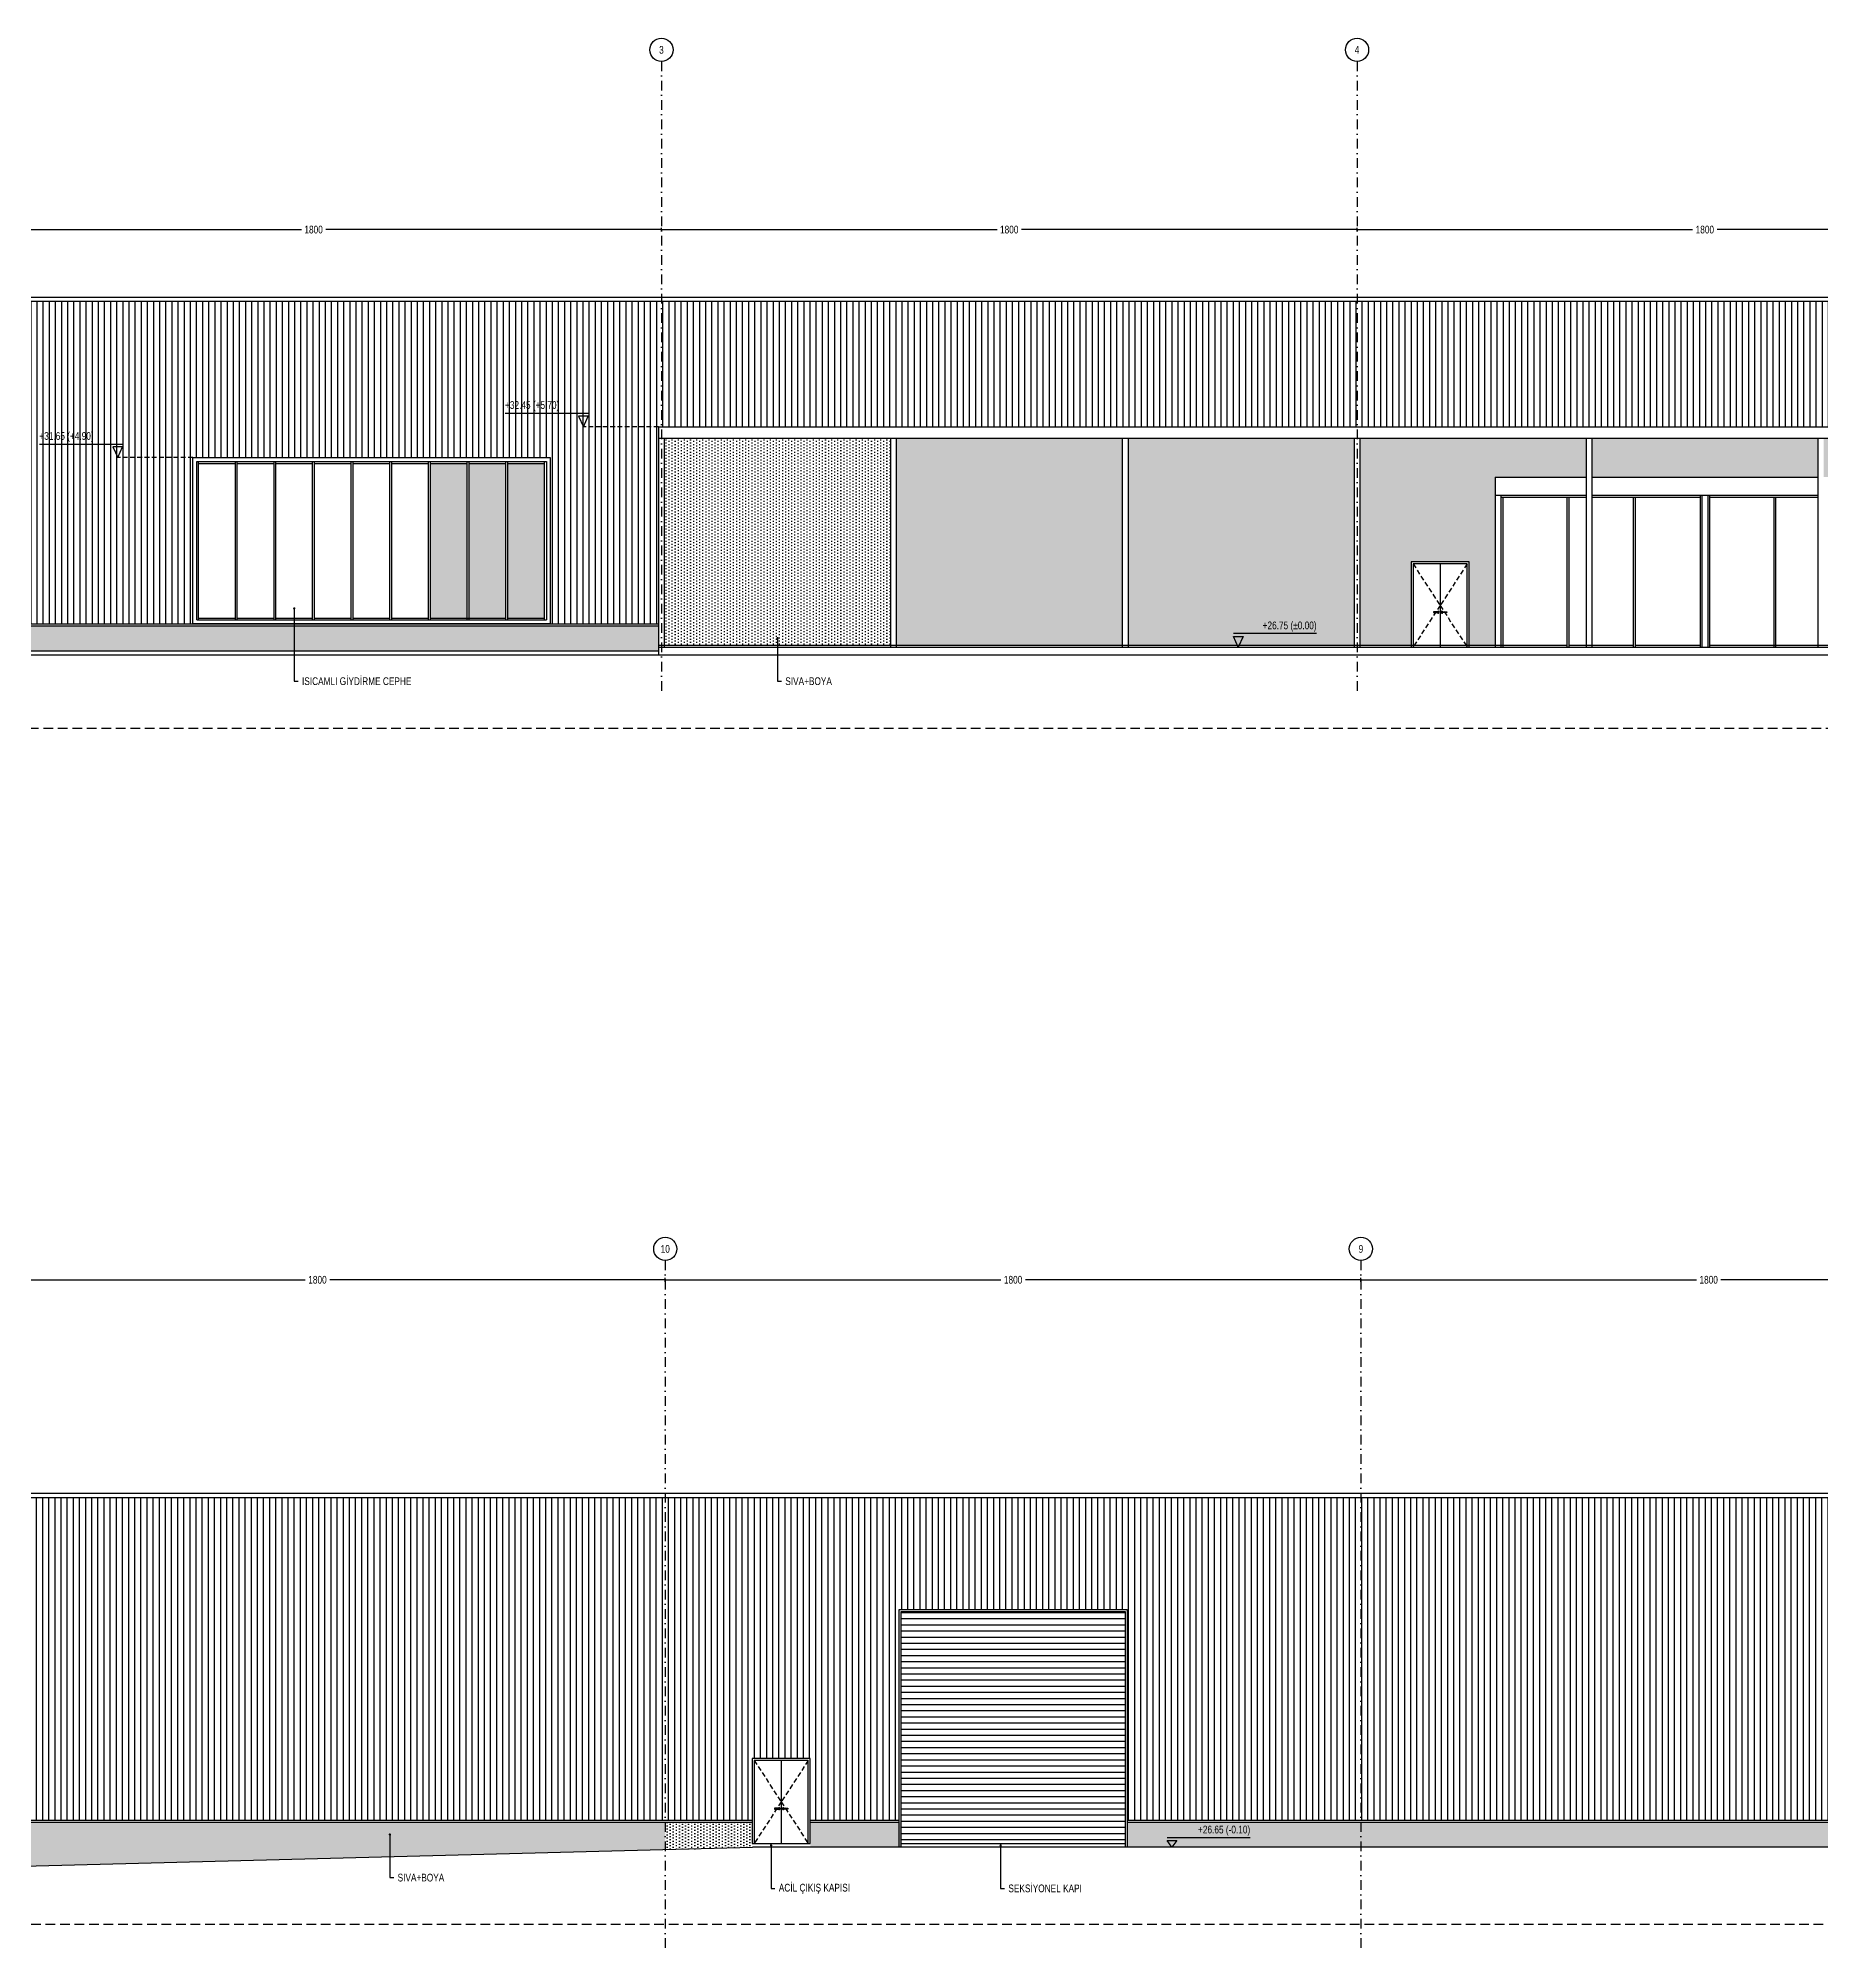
# Model space of a CAD drawing. Header units: centimetres. Extents: x 77182 to 116086, y 20619 to 33555.
# Drawn here: x 90265 to 94877, y 28610 to 33555 of the extents above; entities that cross this region are included whole.
import ezdxf
from ezdxf import colors
from ezdxf.entities.mleader import LeaderData, LeaderLine
from ezdxf.enums import TextEntityAlignment as Align
from ezdxf.math import Vec2, Vec3

# ---------------------------------------------------------------- set-up
doc = ezdxf.new("R2010")
doc.units = ezdxf.units.CM
doc.header["$LTSCALE"] = 100
doc.linetypes.add('DASHDOT2', pattern=[0.5, 0.25, -0.125, 0, -0.125])
doc.linetypes.add('HIDDEN2', pattern=[0.1875, 0.125, -0.0625])
for name, color, linetype in [('A-ANNO-DIMS', 187, 'Continuous'), ('A-ANNO-GRID', 155, 'DASHDOT2'), ('A-ELEV-01', 255, 'Continuous'), ('A-ELEV-03', 251, 'Continuous'), ('A-ELEV-04', 250, 'Continuous'), ('A-HATCH', 253, 'Continuous'), ('A-WALL-HTCH', 8, 'Continuous'), ('L-TOPO', 49, 'Continuous'), ('S-CONC', 5, 'Continuous'), ('S-STEL', 3, 'Continuous')]:
    doc.layers.add(name, color=color, linetype=linetype)
doc.styles.add('Fields_100', font='act_simplex.shx', dxfattribs={"width": 0.8, "height": 20})
doc.dimstyles.new('FIELDS_100', dxfattribs={"dimscale": 0, "dimtxt": 20, "dimasz": 5, "dimexe": 5, "dimexo": 5, "dimgap": 5, "dimtad": 0, "dimdec": 0, "dimzin": 0, "dimdsep": 46, "dimtxsty": 'Fields_100', "dimblk": 'DOT', "dimcen": 0.09, "dimclrt": 50, "dimadec": 0, "dimazin": 0, "dimtfac": 1, "dimtdec": 0, "dimtix": 1, "dimtofl": 0, "dimtmove": 1, "dimatfit": 3, "dimfxl": 5, "dimfxlon": 1, "dimtolj": 1, "dimtzin": 0, "dimarcsym": 0})
pattern_1 = [(90, (84642.146, 96877.812), (-7.9375, 3.96875), [0, -7.9375])]
pattern_2 = [(0, (77442.1464, 96877.8117), (0, 2.74963066), [1.5875, -3.175]), (120, (77442.1464, 96877.8117), (-2.38125, -1.37481533), [1.5875, -3.175]), (60, (77443.734, 96877.8117), (-2.38125, 1.37481533), [1.5875, -3.175])]
pattern_3 = [(90, (-43323.262, 24498.2245), (-7.9375, 3.96875), [0, -7.9375])]

# ---------------------------------------------------------------- blocks, each defined once
blk = doc.blocks.new('_Dot')
at = {"color": 0, "linetype": 'ByBlock', "lineweight": -2}
blk.add_line((-0.5, 0), (-1, 0), dxfattribs=at)
at = {"color": 0, "linetype": 'ByBlock', "const_width": 0.5}
blk.add_lwpolyline([(-0.25, 0, 1), (0.25, 0, 1)], format="xyb", close=True, dxfattribs=at)
blk = doc.blocks.new('*D64')
at = {"layer": 'A-ANNO-DIMS', "color": 0, "lineweight": -2, "transparency": 16777216}
for p, q in [((90077.3, 33055.2), (90077.3, 33065.2)), ((90082.3, 33060.2), (90945.7, 33060.2)), ((91872.3, 33060.2), (91009, 33060.2)), ((91877.3, 33055.2), (91877.3, 33065.2))]:
    blk.add_line(p, q, dxfattribs=at)
at = {"layer": 'DEFPOINTS', "color": 0, "transparency": 16777216}
for p in [(91877.3, 33060.2), (90077.3, 32901.2), (91877.3, 32901.2)]:
    blk.add_point(p, dxfattribs=at)
at = {"layer": 'A-ANNO-DIMS', "color": 0, "lineweight": -2, "transparency": 16777216, "xscale": 5, "yscale": 5, "zscale": 5, "rotation": 180}
blk.add_blockref('_Dot', (90077.3, 33060.2), dxfattribs=at)
at = {"layer": 'A-ANNO-DIMS', "color": 0, "lineweight": -2, "transparency": 16777216, "xscale": 5, "yscale": 5, "zscale": 5}
blk.add_blockref('_Dot', (91877.3, 33060.2), dxfattribs=at)
at = {"layer": 'A-ANNO-DIMS', "color": 50, "transparency": 16777216, "insert": (90977.3, 33060.2), "char_height": 20, "attachment_point": 5, "style": 'Fields_100'}
blk.add_mtext('\\A1;1800', dxfattribs=at)
blk = doc.blocks.new('*D65')
at = {"layer": 'A-ANNO-DIMS', "color": 0, "lineweight": -2, "transparency": 16777216}
for p, q in [((91877.3, 33055.2), (91877.3, 33065.2)), ((91882.3, 33060.2), (92745.7, 33060.2)), ((93672.3, 33060.2), (92809, 33060.2)), ((93677.3, 33055.2), (93677.3, 33065.2))]:
    blk.add_line(p, q, dxfattribs=at)
at = {"layer": 'DEFPOINTS', "color": 0, "transparency": 16777216}
for p in [(93677.3, 33060.2), (91877.3, 32901.2), (93677.3, 32901.2)]:
    blk.add_point(p, dxfattribs=at)
at = {"layer": 'A-ANNO-DIMS', "color": 0, "lineweight": -2, "transparency": 16777216, "xscale": 5, "yscale": 5, "zscale": 5, "rotation": 180}
blk.add_blockref('_Dot', (91877.3, 33060.2), dxfattribs=at)
at = {"layer": 'A-ANNO-DIMS', "color": 0, "lineweight": -2, "transparency": 16777216, "xscale": 5, "yscale": 5, "zscale": 5}
blk.add_blockref('_Dot', (93677.3, 33060.2), dxfattribs=at)
at = {"layer": 'A-ANNO-DIMS', "color": 50, "transparency": 16777216, "insert": (92777.3, 33060.2), "char_height": 20, "attachment_point": 5, "style": 'Fields_100'}
blk.add_mtext('\\A1;1800', dxfattribs=at)
blk = doc.blocks.new('*D66')
at = {"layer": 'A-ANNO-DIMS', "color": 0, "lineweight": -2, "transparency": 16777216}
for p, q in [((93677.3, 33055.2), (93677.3, 33065.2)), ((93682.3, 33060.2), (94545.7, 33060.2)), ((95472.3, 33060.2), (94609, 33060.2)), ((95477.3, 33055.2), (95477.3, 33065.2))]:
    blk.add_line(p, q, dxfattribs=at)
at = {"layer": 'DEFPOINTS', "color": 0, "transparency": 16777216}
for p in [(95477.3, 33060.2), (93677.3, 32901.2), (95477.3, 32901.2)]:
    blk.add_point(p, dxfattribs=at)
at = {"layer": 'A-ANNO-DIMS', "color": 0, "lineweight": -2, "transparency": 16777216, "xscale": 5, "yscale": 5, "zscale": 5, "rotation": 180}
blk.add_blockref('_Dot', (93677.3, 33060.2), dxfattribs=at)
at = {"layer": 'A-ANNO-DIMS', "color": 0, "lineweight": -2, "transparency": 16777216, "xscale": 5, "yscale": 5, "zscale": 5}
blk.add_blockref('_Dot', (95477.3, 33060.2), dxfattribs=at)
at = {"layer": 'A-ANNO-DIMS', "color": 50, "transparency": 16777216, "insert": (94577.3, 33060.2), "char_height": 20, "attachment_point": 5, "style": 'Fields_100'}
blk.add_mtext('\\A1;1800', dxfattribs=at)
blk = doc.blocks.new('*D61')
at = {"layer": 'A-ANNO-DIMS', "color": 0, "lineweight": -2, "transparency": 16777216}
for p, q in [((93687.3, 30338.5), (93687.3, 30348.5)), ((93692.3, 30343.5), (94555.7, 30343.5)), ((95482.3, 30343.5), (94619, 30343.5)), ((95487.3, 30338.5), (95487.3, 30348.5))]:
    blk.add_line(p, q, dxfattribs=at)
at = {"layer": 'DEFPOINTS', "color": 0, "transparency": 16777216}
for p in [(93687.3, 30343.5), (93687.3, 29498.5), (95487.3, 29498.5)]:
    blk.add_point(p, dxfattribs=at)
at = {"layer": 'A-ANNO-DIMS', "color": 0, "lineweight": -2, "transparency": 16777216, "xscale": 5, "yscale": 5, "zscale": 5, "rotation": 180}
blk.add_blockref('_Dot', (93687.3, 30343.5), dxfattribs=at)
at = {"layer": 'A-ANNO-DIMS', "color": 0, "lineweight": -2, "transparency": 16777216, "xscale": 5, "yscale": 5, "zscale": 5}
blk.add_blockref('_Dot', (95487.3, 30343.5), dxfattribs=at)
at = {"layer": 'A-ANNO-DIMS', "color": 50, "transparency": 16777216, "insert": (94587.3, 30343.5), "char_height": 20, "attachment_point": 5, "style": 'Fields_100'}
blk.add_mtext('\\A1;1800', dxfattribs=at)
blk = doc.blocks.new('*D53')
at = {"layer": 'A-ANNO-DIMS', "color": 0, "lineweight": -2, "transparency": 16777216}
for p, q in [((91887.3, 30338.5), (91887.3, 30348.5)), ((91892.3, 30343.5), (92755.7, 30343.5)), ((93682.3, 30343.5), (92819, 30343.5)), ((93687.3, 30338.5), (93687.3, 30348.5))]:
    blk.add_line(p, q, dxfattribs=at)
at = {"layer": 'DEFPOINTS', "color": 0, "transparency": 16777216}
for p in [(91887.3, 30343.5), (91887.3, 29498.5), (93687.3, 29498.5)]:
    blk.add_point(p, dxfattribs=at)
at = {"layer": 'A-ANNO-DIMS', "color": 0, "lineweight": -2, "transparency": 16777216, "xscale": 5, "yscale": 5, "zscale": 5, "rotation": 180}
blk.add_blockref('_Dot', (91887.3, 30343.5), dxfattribs=at)
at = {"layer": 'A-ANNO-DIMS', "color": 0, "lineweight": -2, "transparency": 16777216, "xscale": 5, "yscale": 5, "zscale": 5}
blk.add_blockref('_Dot', (93687.3, 30343.5), dxfattribs=at)
at = {"layer": 'A-ANNO-DIMS', "color": 50, "transparency": 16777216, "insert": (92787.3, 30343.5), "char_height": 20, "attachment_point": 5, "style": 'Fields_100'}
blk.add_mtext('\\A1;1800', dxfattribs=at)
blk = doc.blocks.new('*D54')
at = {"layer": 'A-ANNO-DIMS', "color": 0, "lineweight": -2, "transparency": 16777216}
for p, q in [((90087.3, 30338.5), (90087.3, 30348.5)), ((90092.3, 30343.5), (90955.7, 30343.5)), ((91882.3, 30343.5), (91019, 30343.5)), ((91887.3, 30338.5), (91887.3, 30348.5))]:
    blk.add_line(p, q, dxfattribs=at)
at = {"layer": 'DEFPOINTS', "color": 0, "transparency": 16777216}
for p in [(90087.3, 30343.5), (90087.3, 29498.5), (91887.3, 29498.5)]:
    blk.add_point(p, dxfattribs=at)
at = {"layer": 'A-ANNO-DIMS', "color": 0, "lineweight": -2, "transparency": 16777216, "xscale": 5, "yscale": 5, "zscale": 5, "rotation": 180}
blk.add_blockref('_Dot', (90087.3, 30343.5), dxfattribs=at)
at = {"layer": 'A-ANNO-DIMS', "color": 0, "lineweight": -2, "transparency": 16777216, "xscale": 5, "yscale": 5, "zscale": 5}
blk.add_blockref('_Dot', (91887.3, 30343.5), dxfattribs=at)
at = {"layer": 'A-ANNO-DIMS', "color": 50, "transparency": 16777216, "insert": (90987.3, 30343.5), "char_height": 20, "attachment_point": 5, "style": 'Fields_100'}
blk.add_mtext('\\A1;1800', dxfattribs=at)

msp = doc.modelspace()

# ---------------------------------------------------------------- hatches: boundary and pattern name
at = {"layer": 'A-HATCH'}
h = msp.add_hatch(dxfattribs=at)
h.set_pattern_fill('LINE', color=256, scale=5, angle=90)
h.set_pattern_definition([(90, (84642.146, 96877.812), (-15.875, 1e-15), [])])
h.paths.add_polyline_path([(99022.3, 32875.4), (90032.3, 32875.4), (90032.3, 32040.4), (90664.8, 32040.4), (90664.8, 32470.4), (91589.8, 32470.4), (91589.8, 32040.4), (91869.8, 32040.4), (91869.8, 32550.4), (97284.8, 32550.4), (97284.8, 32040.4), (97864.8, 32040.4), (97864.8, 32470.4), (98789.8, 32470.4), (98789.8, 32040.4), (99022.3, 32040.4)])
h = msp.add_hatch(dxfattribs=at)
h.set_pattern_fill('DOTS', color=256, scale=5, angle=90)
h.set_pattern_definition(pattern_1)
h.paths.add_polyline_path([(92469.8, 32520.4), (91884.8, 32520.4), (91884.8, 31985.4), (92469.8, 31985.4)])
h = msp.add_hatch(dxfattribs=at)
h.set_pattern_fill('DOTS', color=256, scale=5, angle=90)
h.set_pattern_definition(pattern_1)
h.paths.add_polyline_path([(93069.8, 32520.4), (92484.8, 32520.4), (92484.8, 31985.4), (93069.8, 31985.4)])
h.paths.add_polyline_path([(93669.8, 32520.4), (93084.8, 32520.4), (93084.8, 31985.4), (93669.8, 31985.4)])
h.paths.add_polyline_path([(94869.8, 32520.4), (94284.8, 32520.4), (94284.8, 32419.9), (94869.8, 32419.9)])
h.paths.add_polyline_path([(96069.8, 32520.4), (95484.8, 32520.4), (95484.8, 31985.4), (96069.8, 31985.4)])
h.paths.add_polyline_path([(96669.8, 32520.4), (96084.8, 32520.4), (96084.8, 31985.4), (96669.8, 31985.4)])
h.paths.add_polyline_path([(97269.8, 32520.4), (96684.8, 32520.4), (96684.8, 31985.4), (97269.8, 31985.4)])
h.paths.add_polyline_path([(95337.3, 32200.4), (95337.3, 31985.4), (95469.8, 31985.4), (95469.8, 32520.4), (94884.8, 32520.4), (94884.8, 32419.9), (95119.8, 32419.9), (95119.8, 31985.4), (95187.3, 31985.4), (95187.3, 32200.4)])
h.paths.add_polyline_path([(93967.3, 32200.4), (93967.3, 31985.4), (94034.8, 31985.4), (94034.8, 32419.9), (94269.8, 32419.9), (94269.8, 32520.4), (93684.8, 32520.4), (93684.8, 31985.4), (93817.3, 31985.4), (93817.3, 32200.4)])
h = msp.add_hatch(dxfattribs=at)
h.set_pattern_fill('DOTS', color=256, scale=5, angle=90)
h.set_pattern_definition(pattern_1)
h.paths.add_polyline_path([(91869.8, 32035.4), (90032.3, 32035.4), (90032.3, 31970.4), (91869.8, 31970.4)])
h = msp.add_hatch(dxfattribs=at)
h.set_pattern_fill('LINE', color=256, scale=5, angle=90)
h.set_pattern_definition([(90, (183780.221, 93782.81), (-15.875, 1e-15), [])])
h.paths.add_polyline_path([(106332.3, 28945.4), (106332.3, 29780.4), (97342.3, 29780.4), (97342.3, 28945.4), (99462.3, 28945.4), (99462.3, 29105.4), (99612.3, 29105.4), (99612.3, 28945.4), (105162.3, 28945.4), (105162.3, 29105.4), (105312.3, 29105.4), (105312.3, 28945.4)])
h.paths.add_polyline_path([(106347.3, 29780.4), (106347.3, 28945.4), (107337.3, 28945.4), (107337.3, 29105.4), (107487.3, 29105.4), (107487.3, 28945.4), (108117.3, 28945.4), (108117.3, 29780.4)])
h.paths.add_polyline_path([(93082.3, 29490.4), (93082.3, 28945.4), (95862.3, 28945.4), (95862.3, 29105.4), (96012.3, 29105.4), (96012.3, 28945.4), (97332.3, 28945.4), (97332.3, 29780.4), (88252.3, 29780.4), (88252.3, 28945.4), (92112.3, 28945.4), (92112.3, 29105.4), (92262.3, 29105.4), (92262.3, 28945.4), (92492.3, 28945.4), (92492.3, 29490.4)])
h = msp.add_hatch(dxfattribs=at)
h.set_pattern_fill('LINE', color=256, scale=5)
h.set_pattern_definition([(0, (-43323.262, 24498.224), (0, 15.875), [])])
h.paths.add_polyline_path([(93077.3, 29485.4), (92497.3, 29485.4), (92497.3, 28885.4), (93077.3, 28885.4)])
h = msp.add_hatch(dxfattribs=at)
h.set_pattern_fill('DOTS', color=256, scale=5, angle=90)
h.set_pattern_definition(pattern_3)
h.paths.add_polyline_path([(91887.3, 28940.4), (90087.3, 28940.4), (90087.3, 28822.9), (91887.3, 28869.6)])
h.paths.add_polyline_path([(91174.7, 28906.9, -1), (91174.7, 28909.9, -1)], flags=16)
h = msp.add_hatch(dxfattribs=at)
h.set_pattern_fill('DOTS', color=256, scale=5, angle=90)
h.set_pattern_definition(pattern_3)
h.paths.add_polyline_path([(92112.3, 28940.4), (91887.3, 28940.4), (91887.3, 28869.6), (92112.6, 28875.4), (92112.6, 28885.4), (92112.3, 28885.4)])
h = msp.add_hatch(dxfattribs=at)
h.set_pattern_fill('DOTS', color=256, scale=5, angle=90)
h.set_pattern_definition([(90, (183780.2214, 93782.8104), (-7.9375, 3.96875), [0, -7.9375])])
h.paths.add_polyline_path([(92497.3, 28875.4), (92497.3, 28940.4), (92262.3, 28940.4), (92262.3, 28875.4)])
h.paths.add_polyline_path([(93082.3, 28940.4), (93082.3, 28875.4), (95487.3, 28875.4), (95487.3, 28940.4)])
at = {"layer": 'A-WALL-HTCH'}
h = msp.add_hatch(dxfattribs=at)
h.set_pattern_fill('HEX', color=256, scale=0.5)
h.set_pattern_definition(pattern_2)
h.paths.add_polyline_path([(91374.8, 32455.4), (91279.8, 32455.4), (91279.8, 32055.4), (91374.8, 32055.4)])
h = msp.add_hatch(dxfattribs=at)
h.set_pattern_fill('HEX', color=256, scale=0.5)
h.set_pattern_definition(pattern_2)
h.paths.add_polyline_path([(91474.8, 32455.4), (91379.8, 32455.4), (91379.8, 32055.4), (91474.8, 32055.4)])
h.paths.add_polyline_path([(91574.8, 32455.4), (91479.8, 32455.4), (91479.8, 32055.4), (91574.8, 32055.4)])

# ---------------------------------------------------------------- linework, layer by layer
at = {"layer": 'A-ANNO-DIMS', "linetype": 'HIDDEN2'}
for p, q in [((91869.8, 32550.4), (91675.3, 32550.4)), ((90664.8, 32470.4), (90470.3, 32470.4))]:
    msp.add_line(p, q, dxfattribs=at)
at = {"layer": 'A-ANNO-DIMS', "elevation": 0}
for points in [[(91472.7, 32585.4), (91687.8, 32585.4)], [(90267.7, 32505.4), (90482.8, 32505.4)]]:
    msp.add_lwpolyline(points, dxfattribs=at)
for points in [[(91675.3, 32550.4), (91687.8, 32577.9), (91662.8, 32577.9)], [(90470.3, 32470.4), (90482.8, 32497.9), (90457.8, 32497.9)]]:
    msp.add_lwpolyline(points, close=True, dxfattribs=at)
at = {"layer": 'A-ANNO-DIMS'}
for points in [[(93572.7, 32015.4), (93357.6, 32015.4)], [(93400.9, 28900.4), (93185.8, 28900.4)]]:
    msp.add_lwpolyline(points, dxfattribs=at)
for points in [[(93370.1, 31980.4), (93357.6, 32007.9), (93382.6, 32007.9)], [(93198.3, 28875.4), (93185.8, 28892.9), (93210.8, 28892.9)]]:
    msp.add_lwpolyline(points, close=True, dxfattribs=at)
at = {"layer": 'A-ANNO-GRID'}
for p, q in [((91877.3, 33495.3), (91877.3, 31860.4)), ((93677.3, 33495.3), (93677.3, 31860.4))]:
    msp.add_line(p, q, dxfattribs=at)
for points in [[(91887.3, 30393.5), (91887.3, 28610.4)], [(93687.3, 30393.5), (93687.3, 28610.4)]]:
    msp.add_lwpolyline(points, dxfattribs=at)
at = {"layer": 'A-ANNO-GRID', "linetype": 'Continuous', "ltscale": 10}
for centre in [(91877.3, 33525.3), (93677.3, 33525.3), (91887.3, 30423.5), (93687.3, 30423.5)]:
    msp.add_circle(centre, 30, dxfattribs=at)
at = {"layer": 'A-ELEV-01'}
for p, q in [((91869.8, 32550.4), (97284.8, 32550.4)), ((91869.8, 32550.4), (91869.8, 31960.4)), ((91869.8, 32520.4), (97284.8, 32520.4)), ((91884.8, 32520.4), (91884.8, 31980.4)), ((92469.8, 32520.4), (92469.8, 31980.4)), ((92484.8, 32520.4), (92484.8, 31980.4)), ((93069.8, 32520.4), (93069.8, 31980.4)), ((93084.8, 32520.4), (93084.8, 31980.4)), ((93669.8, 32520.4), (93669.8, 31980.4)), ((93684.8, 32520.4), (93684.8, 31980.4)), ((94269.8, 32520.4), (94269.8, 31980.4)), ((94284.8, 32520.4), (94284.8, 31980.4)), ((94869.8, 32520.4), (94869.8, 31980.4)), ((93817.3, 31980.4), (93967.3, 31980.4)), ((88223, 28945.4), (92112.3, 28945.4)), ((88223, 28940.4), (92112.3, 28940.4)), ((92262.3, 28945.4), (92492.3, 28945.4)), ((92262.3, 28940.4), (92492.3, 28940.4)), ((93082.3, 28945.4), (95862.3, 28945.4)), ((93082.3, 28940.4), (95862.3, 28940.4)), ((92112.3, 28885.4), (92262.3, 28885.4)), ((92497.3, 28885.4), (93077.3, 28885.4))]:
    msp.add_line(p, q, dxfattribs=at)
for points in [[(88218.3, 32885.4), (108141.3, 32885.4)], [(88218.3, 32875.4), (108141.3, 32875.4)], [(93967.3, 31980.4), (93967.3, 32200.4), (93817.3, 32200.4), (93817.3, 31980.4)], [(93962.3, 31980.4), (93962.3, 32195.4), (93822.3, 32195.4), (93822.3, 31980.4)], [(93892.3, 32195.4), (93892.3, 31980.4)], [(90032.3, 32040.4), (91869.8, 32040.4)], [(90032.3, 32035.4), (91869.8, 32035.4)], [(88127.3, 31970.4), (91869.8, 31970.4)], [(91869.8, 31980.4), (97284.8, 31980.4)], [(88223, 29790.4), (88223, 29780.4), (108153.7, 29780.4), (108153.7, 29790.4), (88223, 29790.4)], [(92262.3, 28885.4), (92262.3, 29105.4), (92112.3, 29105.4), (92112.3, 28885.4)], [(92257.3, 28885.4), (92257.3, 29100.4), (92117.3, 29100.4), (92117.3, 28885.4)], [(92187.3, 29100.4), (92187.3, 28885.4)]]:
    msp.add_lwpolyline(points, dxfattribs=at)
at = {"layer": 'A-ELEV-01', "elevation": 0}
msp.add_lwpolyline([(90664.8, 32470.4), (91589.8, 32470.4), (91589.8, 32040.4), (90664.8, 32040.4)], close=True, dxfattribs=at)
at = {"layer": 'A-ELEV-01'}
for points in [[(93887.3, 32069.4, 1), (93887.3, 32071.4), (93875.3, 32071.4), (93875.3, 32069.4)], [(93897.3, 32069.4, -1), (93897.3, 32071.4), (93909.3, 32071.4), (93909.3, 32069.4)], [(92182.3, 28974.4, 1), (92182.3, 28976.4), (92170.3, 28976.4), (92170.3, 28974.4)], [(92192.3, 28974.4, -1), (92192.3, 28976.4), (92204.3, 28976.4), (92204.3, 28974.4)]]:
    msp.add_lwpolyline(points, format="xyb", close=True, dxfattribs=at)
at = {"layer": 'A-ELEV-01', "elevation": 0}
for points in [[(92492.3, 28875.4), (92492.3, 29490.4), (93082.3, 29490.4), (93082.3, 28875.4)], [(92497.3, 28875.4), (92497.3, 29485.4), (93077.3, 29485.4), (93077.3, 28875.4)]]:
    msp.add_lwpolyline(points, dxfattribs=at)
at = {"layer": 'A-ELEV-01'}
for centre, start, end in [((93887.3, 32070.4), 203.5782, 156.4218), ((93897.3, 32070.4), 23.5782, 336.4218), ((92182.3, 28975.4), 203.5782, 156.4218), ((92192.3, 28975.4), 23.5782, 336.4218)]:
    msp.add_arc(centre, 2.5, start, end, dxfattribs=at)
at = {"layer": 'A-ELEV-03'}
for p, q in [((90674.8, 32050.4), (90674.8, 32460.4)), ((90679.8, 32050.4, 0), (90679.8, 32460.4, 0)), ((90774.8, 32050.4), (90774.8, 32460.4)), ((90779.8, 32050.4), (90779.8, 32460.4)), ((90874.8, 32050.4), (90874.8, 32460.4)), ((90879.8, 32050.4), (90879.8, 32460.4)), ((90974.8, 32050.4), (90974.8, 32460.4)), ((90979.8, 32050.4), (90979.8, 32460.4)), ((91074.8, 32050.4), (91074.8, 32460.4)), ((91079.8, 32050.4), (91079.8, 32460.4)), ((91174.8, 32050.4), (91174.8, 32460.4)), ((91179.8, 32050.4), (91179.8, 32460.4)), ((91274.8, 32050.4), (91274.8, 32460.4)), ((91279.8, 32050.4), (91279.8, 32460.4)), ((91374.8, 32050.4), (91374.8, 32460.4)), ((91379.8, 32050.4), (91379.8, 32460.4)), ((91474.8, 32050.4), (91474.8, 32460.4)), ((91479.8, 32050.4), (91479.8, 32460.4)), ((91574.8, 32050.4), (91574.8, 32460.4)), ((91579.8, 32460.4), (91579.8, 32050.4))]:
    msp.add_line(p, q, dxfattribs=at)
at = {"layer": 'A-ELEV-03', "elevation": 0}
for points in [[(90674.8, 32460.4), (91579.8, 32460.4)], [(90679.8, 32455.4), (90774.8, 32455.4)], [(90779.8, 32455.4), (90874.8, 32455.4)], [(90879.8, 32455.4), (90974.8, 32455.4)], [(90979.8, 32455.4), (91074.8, 32455.4)], [(91079.8, 32455.4), (91174.8, 32455.4)], [(91179.8, 32455.4), (91274.8, 32455.4)], [(91279.8, 32455.4), (91374.8, 32455.4)], [(91379.8, 32455.4), (91474.8, 32455.4)], [(91479.8, 32455.4), (91574.8, 32455.4)], [(90674.8, 32050.4), (91579.8, 32050.4)], [(90679.8, 32055.4), (90774.8, 32055.4)], [(90779.8, 32055.4), (90874.8, 32055.4)], [(90879.8, 32055.4), (90974.8, 32055.4)], [(90979.8, 32055.4), (91074.8, 32055.4)], [(91079.8, 32055.4), (91174.8, 32055.4)], [(91179.8, 32055.4), (91274.8, 32055.4)], [(91279.8, 32055.4), (91474.8, 32055.4)], [(91479.8, 32055.4), (91574.8, 32055.4)]]:
    msp.add_lwpolyline(points, dxfattribs=at)
at = {"layer": 'A-ELEV-04'}
for p, q in [((94034.8, 32419.9), (94034.8, 31980.4)), ((94034.8, 32419.9), (94269.8, 32419.9)), ((94284.8, 32419.9), (94869.8, 32419.9)), ((94034.8, 32372.9), (94269.8, 32372.9)), ((94049.3, 32372.9), (94049.3, 31980.4)), ((94049.3, 32367.9), (94269.8, 32367.9)), ((94054.8, 32367.9), (94054.8, 31980.4)), ((94284.8, 32372.9), (94869.8, 32372.9)), ((94284.8, 32367.9), (94564.8, 32367.9)), ((94564.8, 32372.9), (94564.8, 31980.4)), ((94569.8, 32372.9), (94569.8, 31980.4)), ((94584.8, 32372.9), (94584.8, 31980.4)), ((94589.8, 32372.9), (94589.8, 31980.4)), ((94589.8, 32367.9), (94869.8, 32367.9))]:
    msp.add_line(p, q, dxfattribs=at)
for points in [[(94221.3, 31980.4), (94221.3, 32367.9)], [(94226.3, 31980.4), (94226.3, 32367.9)], [(94393.1, 31980.4), (94393.1, 32367.9)], [(94398.1, 31980.4), (94398.1, 32367.9)], [(91869.8, 31985.4), (94221.3, 31985.4)], [(94226.3, 31985.4), (94393.1, 31985.4)], [(94398.1, 31985.4), (94564.8, 31985.4)], [(94589.8, 31985.4), (97284.8, 31985.4)]]:
    msp.add_lwpolyline(points, dxfattribs=at)
at = {"layer": 'A-ELEV-04', "elevation": 0}
for points in [[(94756.3, 31980.4), (94756.3, 32367.9)], [(94761.3, 31980.4), (94761.3, 32367.9)]]:
    msp.add_lwpolyline(points, dxfattribs=at)
at = {"layer": 'A-ELEV-04', "linetype": 'HIDDEN2'}
for points in [[(93822.3, 32195.4), (93892.3, 32087.9), (93822.3, 31980.4)], [(93962.3, 32195.4), (93892.3, 32087.9), (93962.3, 31980.4)], [(92117.3, 29100.4), (92187.3, 28992.9), (92117.3, 28885.4)], [(92257.3, 29100.4), (92187.3, 28992.9), (92257.3, 28885.4)]]:
    msp.add_lwpolyline(points, dxfattribs=at)
at = {"layer": 'L-TOPO', "color": 1, "linetype": 'HIDDEN2', "ltscale": 2}
for points in [[(87293.7, 31830.4), (88815.7, 31770.4), (105581.2, 31770.4), (109392.5, 31830.4)], [(108893.3, 28735.4), (107371.4, 28675.4), (89240.4, 28675.4), (85429.1, 28735.4)]]:
    msp.add_lwpolyline(points, dxfattribs=at)
at = {"layer": 'S-CONC'}
msp.add_line((87293.7, 31960.4), (109392.5, 31960.4), dxfattribs=at)
for points in [[(88239.3, 28774.9), (92112.6, 28875.4)], [(108227.3, 28875.4), (92112.6, 28875.4)]]:
    msp.add_lwpolyline(points, dxfattribs=at)
at = {"layer": 'S-STEL'}
msp.add_lwpolyline([(94049.3, 31980.4), (94054.8, 31980.4)], dxfattribs=at)

# ---------------------------------------------------------------- texts
at = {"layer": 'A-ANNO-DIMS', "color": 50, "char_height": 20, "style": 'Fields_100'}
for s, insert, attachment_point in [('+32.45 (+5.70)', (91472.7, 32590.4), 7), ('+31.65 (+4.90)', (90267.7, 32510.4), 7), ('+26.75 (%%P0.00)', (93572.7, 32020.4), 9), ('+26.65 (-0.10)', (93400.9, 28905.4), 9)]:
    msp.add_mtext_dynamic_manual_height_columns(s, width=226.336, gutter_width=100, heights=[0], dxfattribs=dict(at, insert=insert, attachment_point=attachment_point))
at = {"layer": 'A-ANNO-GRID', "color": 50, "style": 'Fields_100', "width": 0.8}
for s, rotation, p in [('3', 359.9267, (91877.3, 33525.3)), ('4', 359.9267, (93677.3, 33525.3)), ('10', 0.0733, (91887.3, 30423.5)), ('9', 0.0733, (93687.3, 30423.5))]:
    msp.add_text(s, height=20, rotation=rotation, dxfattribs=at).set_placement(p, align=Align.MIDDLE_CENTER)

# ---------------------------------------------------------------- dimensions: what is measured, and where the dimension line sits
at = {"layer": 'A-ANNO-DIMS'}
for base, p1, p2, picture, middle in [((91877.3, 33060.2), (90077.3, 32901.2), (91877.3, 32901.2), '*D64', (90977.3, 33060.2)), ((93677.3, 33060.2), (91877.3, 32901.2), (93677.3, 32901.2), '*D65', (92777.3, 33060.2)), ((95477.3, 33060.2), (93677.3, 32901.2), (95477.3, 32901.2), '*D66', (94577.3, 33060.2))]:
    dim = msp.add_linear_dim(base=base, p1=p1, p2=p2, dimstyle='FIELDS_100', override={"dimscale": 1}, dxfattribs=at)
    dim.commit()
    dim.dimension.update_dxf_attribs({"geometry": picture, "text_midpoint": middle})
for base, p1, p2, picture, middle in [((90087.3, 30343.5), (91887.3, 29498.5), (90087.3, 29498.5), '*D54', (90987.3, 30343.5)), ((91887.3, 30343.5), (93687.3, 29498.5), (91887.3, 29498.5), '*D53', (92787.3, 30343.5)), ((93687.3, 30343.5), (95487.3, 29498.5), (93687.3, 29498.5), '*D61', (94587.3, 30343.5))]:
    dim = msp.add_linear_dim(base=base, p1=p1, p2=p2, angle=180, dimstyle='FIELDS_100', override={"dimscale": 1}, dxfattribs=at)
    dim.commit()
    dim.dimension.update_dxf_attribs({"geometry": picture, "text_midpoint": middle})

# ---------------------------------------------------------------- leaders
ml = msp.add_multileader_mtext('Standard', dxfattribs=at)
ml.set_content('ISICAMLI GİYDİRME CEPHE', color=50, style='Fields_100')
ml.set_leader_properties(color=256)
ml.set_arrow_properties(name='DOT')
ml.build(insert=Vec2(0, 0))
ml.multileader.update_dxf_attribs({"dogleg_length": 10, "arrow_head_size": 6})
ctx = ml.context
ctx.base_point, ctx.char_height, ctx.arrow_head_size, ctx.landing_gap_size, ctx.plane_origin = Vec3(90937.3, 31892.1), 20, 6, 10, Vec3(91363.6, 31998.4)
notes = []
notes.append((ctx, [(0, (1, 1, 0), (90927.3, 31892.1), (1, 0), 10, [(0, [(90927.3, 32080.4)], 0, [])])]))
ctx.mtext.insert, ctx.mtext.flow_direction = Vec3(90947.3, 31902.1), 5
ml = msp.add_multileader_mtext('Standard', dxfattribs=at)
ml.set_content('SIVA+BOYA', color=50, style='Fields_100')
ml.set_leader_properties(color=256)
ml.set_arrow_properties(name='DOT')
ml.build(insert=Vec2(0, 0))
ml.multileader.update_dxf_attribs({"dogleg_length": 10, "arrow_head_size": 6})
ctx = ml.context
ctx.base_point, ctx.char_height, ctx.arrow_head_size, ctx.landing_gap_size, ctx.plane_origin = Vec3(92187.8, 31892.1), 20, 6, 10, Vec3(92632.4, 31998.4)
notes.append((ctx, [(0, (1, 1, 0), (92177.8, 31892.1), (1, 0), 10, [(0, [(92177.8, 32003.4)], 0, [])])]))
ctx.mtext.insert, ctx.mtext.flow_direction = Vec3(92197.8, 31902.1), 5
ml = msp.add_multileader_mtext('Standard', dxfattribs=at)
ml.set_content('SIVA+BOYA', color=50, style='Fields_100')
ml.set_leader_properties(color=256)
ml.set_arrow_properties(name='DOT')
ml.build(insert=Vec2(0, 0))
ml.multileader.update_dxf_attribs({"dogleg_length": 10, "arrow_head_size": 6})
ctx = ml.context
ctx.base_point, ctx.char_height, ctx.arrow_head_size, ctx.landing_gap_size, ctx.plane_origin = Vec3(91184.7, 28797.1), 20, 6, 10, Vec3(91629.4, 28903.4)
notes.append((ctx, [(0, (1, 1, 0), (91174.7, 28797.1), (1, 0), 10, [(0, [(91174.7, 28908.4)], 0, [])])]))
ctx.mtext.insert, ctx.mtext.flow_direction = Vec3(91194.7, 28807.1), 5
ml = msp.add_multileader_mtext('Standard', dxfattribs=at)
ml.set_content('ACİL ÇIKIŞ KAPISI', color=50, style='Fields_100')
ml.set_leader_properties(color=256)
ml.set_arrow_properties(name='DOT')
ml.build(insert=Vec2(0, 0))
ml.multileader.update_dxf_attribs({"dogleg_length": 10, "arrow_head_size": 6})
ctx = ml.context
ctx.base_point, ctx.char_height, ctx.arrow_head_size, ctx.landing_gap_size, ctx.plane_origin = Vec3(92171.1, 28769.2), 20, 6, 10, Vec3(93065.7, 28875.4)
notes.append((ctx, [(0, (1, 1, 0), (92161.1, 28769.2), (1, 0), 10, [(0, [(92161.1, 28880.4)], 0, [])])]))
ctx.mtext.insert, ctx.mtext.flow_direction = Vec3(92181.1, 28781.1), 5
ml = msp.add_multileader_mtext('Standard', dxfattribs=at)
ml.set_content('SEKSİYONEL KAPI', color=50, style='Fields_100')
ml.set_leader_properties(color=256)
ml.set_arrow_properties(name='DOT')
ml.build(insert=Vec2(0, 0))
ml.multileader.update_dxf_attribs({"dogleg_length": 10, "arrow_head_size": 6})
ctx = ml.context
ctx.base_point, ctx.char_height, ctx.arrow_head_size, ctx.landing_gap_size, ctx.plane_origin = Vec3(92765.1, 28769.2), 20, 6, 10, Vec3(93659.8, 28875.4)
notes.append((ctx, [(0, (1, 1, 0), (92755.1, 28769.2), (1, 0), 10, [(0, [(92755.1, 28880.4)], 0, [])])]))
ctx.mtext.insert, ctx.mtext.flow_direction = Vec3(92775.1, 28779.2), 5
for ctx, leaders in notes:
    for number, flags, end, landing, length, lines in leaders:
        leader = LeaderData()
        leader.index, (leader.has_last_leader_line, leader.has_dogleg_vector, leader.attachment_direction) = number, flags
        leader.last_leader_point, leader.dogleg_vector, leader.dogleg_length = Vec3(end), Vec3(landing), length
        for number, points, colour, breaks in lines:
            line = LeaderLine()
            line.index, line.vertices, line.color, line.breaks = number, Vec3.list(points), colors.encode_raw_color(colour), breaks
            leader.lines.append(line)
        ctx.leaders.append(leader)

doc.saveas('drawing.dxf')
